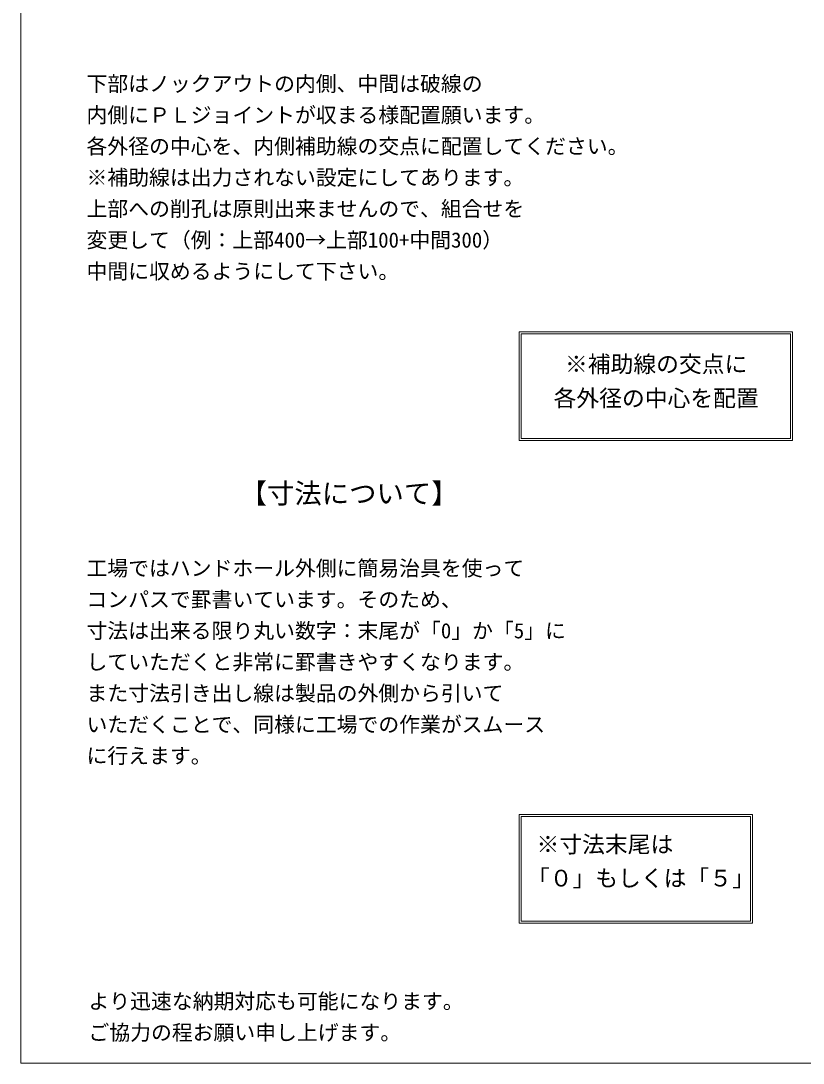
# Model space of a CAD drawing. Units: millimetres, scale not verified. Extents: x -4890 to 4890, y -2536 to 2138.
# Drawn here: x -4890 to -2944, y -2137 to 456 of the extents above; entities that cross this region are included whole.
import ezdxf
from ezdxf.enums import TextEntityAlignment as Align

# ---------------------------------------------------------------- set-up
doc = ezdxf.new("R2010")
doc.units = ezdxf.units.MM
doc.header["$LTSCALE"] = 10
for name, color, linetype, lineweight in [('0-2_waku', 7, 'Continuous', 18), ('0-9_uchigawa', 6, 'Continuous', 18), ('0-E_文字１', 7, 'Continuous', 18)]:
    doc.layers.add(name, color=color, linetype=linetype, lineweight=lineweight)
doc.styles.add('ＭＳ ゴシック', font='')
doc.styles.get('ＭＳ ゴシック').set_extended_font_data('MS Gothic')

msp = doc.modelspace()

# ---------------------------------------------------------------- linework, layer by layer
at = {"layer": '0-2_waku'}
for p, q in [((-4889.99, 2137.62), (-4889.99, -2137.38)), ((-4889.99, -2137.38), (-1829.99, -2137.38)), ((-4889.99, -2137.38), (-1829.99, -2137.38)), ((-4889.99, -2137.38), (-1829.99, -2137.38)), ((-4889.99, -2137.38), (-1829.99, -2137.38))]:
    msp.add_line(p, q, dxfattribs=at)
at = {"layer": '0-9_uchigawa'}
for p, q in [((-3650.46, -587.87), (-3650.46, -317.87)), ((-3650.46, -317.87), (-2970.46, -317.87)), ((-3645.46, -582.87), (-3645.46, -322.87)), ((-3645.46, -322.87), (-2975.46, -322.87)), ((-2975.46, -582.87), (-2975.46, -322.87)), ((-2970.46, -587.87), (-2970.46, -317.87)), ((-3650.46, -587.87), (-2970.46, -587.87)), ((-3645.46, -582.87), (-2975.46, -582.87)), ((-3650.46, -1519.09), (-3070.46, -1519.09)), ((-3650.46, -1789.09), (-3650.46, -1519.09)), ((-3645.46, -1524.09), (-3075.46, -1524.09)), ((-3645.46, -1784.09), (-3645.46, -1524.09)), ((-3075.46, -1784.09), (-3075.46, -1524.09)), ((-3070.46, -1789.09), (-3070.46, -1519.09)), ((-3650.46, -1789.09), (-3070.46, -1789.09)), ((-3645.46, -1784.09), (-3075.46, -1784.09))]:
    msp.add_line(p, q, dxfattribs=at)

# ---------------------------------------------------------------- texts
at = {"layer": '0-E_文字１', "style": 'ＭＳ ゴシック'}
for s, height, p in [('下部はノックアウトの内側、中間は破線の', 38.01, (-4726.69, 269.09)), ('内側にＰＬジョイントが収まる様配置願います。', 38.01, (-4726.69, 191.33)), ('各外径の中心を、内側補助線の交点に配置してください。', 38.01, (-4726.69, 113.57)), ('※補助線は出力されない設定にしてあります。', 38.01, (-4726.69, 35.81)), ('上部への削孔は原則出来ませんので、組合せを', 38.01, (-4726.69, -41.95)), ('変更して（例：上部400→上部100+中間300）', 38.01, (-4726.69, -119.71)), ('中間に収めるようにして下さい。', 38.01, (-4726.69, -197.47)), (' ※補助線の交点に', 41.57, (-3564.99, -431.17)), ('各外径の中心を配置', 41.57, (-3564.99, -516.22)), ('【寸法について】', 49.88, (-4345.65, -759.7)), ('工場ではハンドホール外側に簡易治具を使って', 38.01, (-4726.69, -936.34)), ('コンパスで罫書いています。そのため、', 38.01, (-4726.69, -1014.1)), ('寸法は出来る限り丸い数字：末尾が「0」か「5」に', 38.01, (-4726.69, -1091.86)), ('していただくと非常に罫書きやすくなります。', 38.01, (-4726.69, -1169.62)), ('また寸法引き出し線は製品の外側から引いて', 38.01, (-4726.69, -1247.38)), ('いただくことで、同様に工場での作業がスムース', 38.01, (-4726.69, -1325.14)), ('に行えます。', 38.01, (-4726.69, -1402.9)), ('※寸法末尾は', 41.57, (-3607.41, -1626.1)), ('「０」もしくは「５」', 41.57, (-3631.36, -1710.23)), ('より迅速な納期対応も可能になります。\u3000', 38.01, (-4721.85, -2013.79)), ('ご協力の程お願い申し上げます。', 38.01, (-4721.85, -2091.55))]:
    msp.add_text(s, height=height, dxfattribs=at).set_placement(p, align=Align.BOTTOM_LEFT)

doc.saveas('drawing.dxf')
